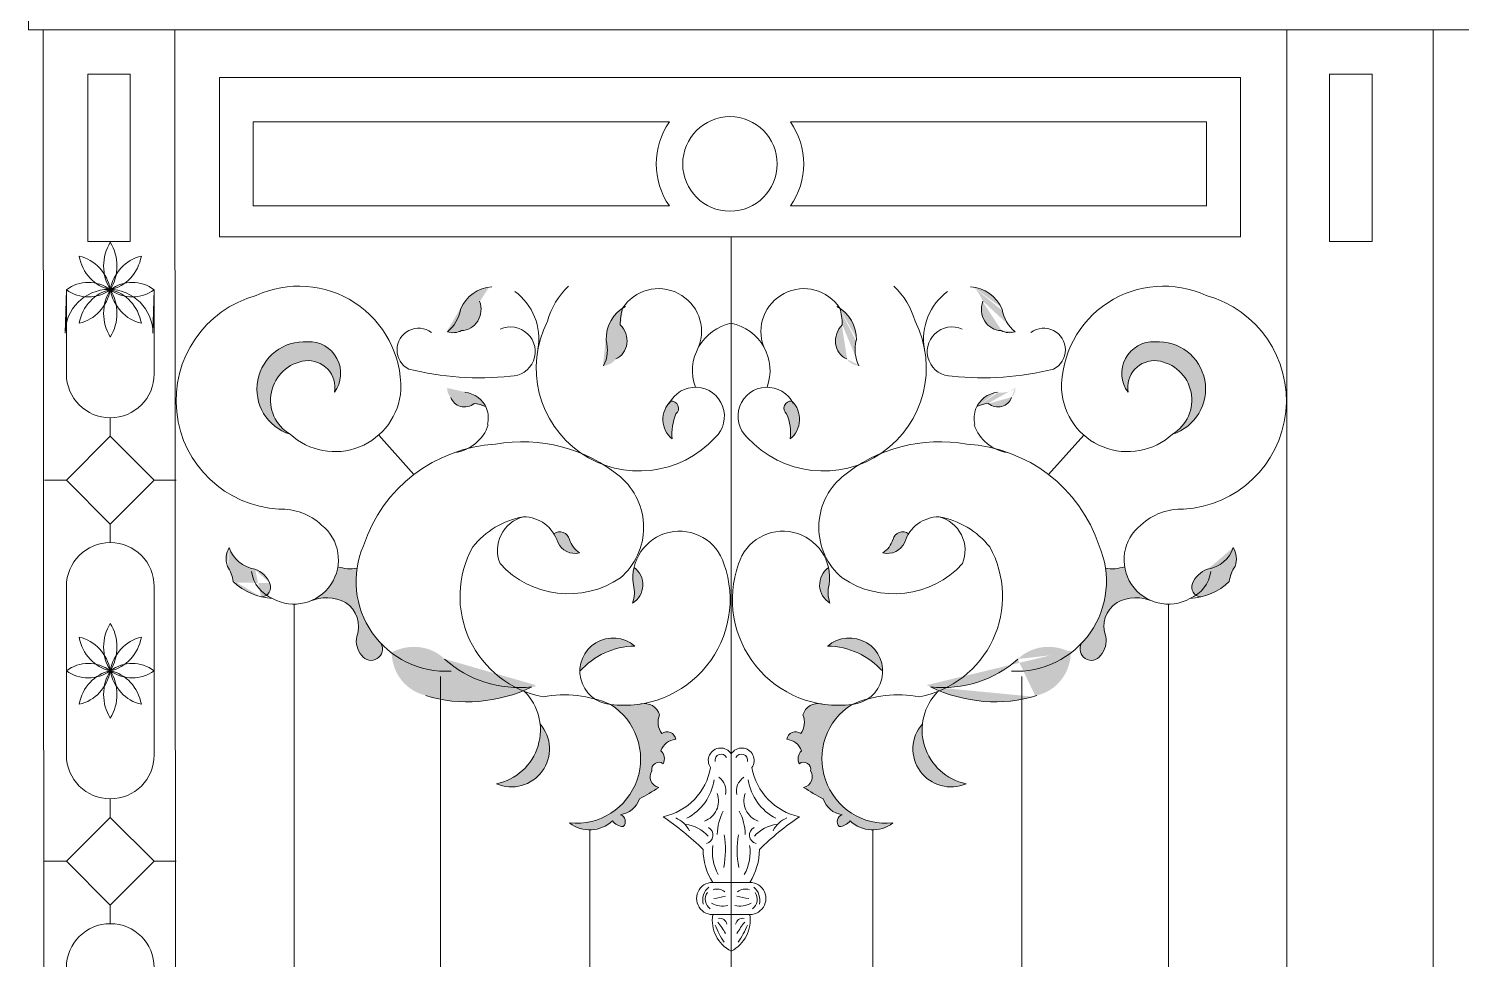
# Model space of a CAD drawing. Header units: inches. Extents: x 16.4 to 39.1, y 11.1 to 26.9.
# Drawn here: x 23.53 to 24.128, y 21.109 to 21.497 of the extents above; entities that cross this region are included whole.
import ezdxf

# ---------------------------------------------------------------- set-up
doc = ezdxf.new("R2010")
doc.units = ezdxf.units.IN
doc.header["$MEASUREMENT"] = 0

msp = doc.modelspace()

# ---------------------------------------------------------------- hatches: boundary and pattern name
at = {"lineweight": 9}
h = msp.add_hatch(color=256, dxfattribs=at)
edge = h.paths.add_edge_path()
edge.add_ellipse((23.70661, 21.37852), major_axis=(0.00305, -0.00767), ratio=0.92634, start_angle=-37.75061, end_angle=6.87371)
edge.add_ellipse((23.7099, 21.38054), major_axis=(0.00347, -0.00871), ratio=0.92634, start_angle=-19.37109, end_angle=88.2081)
edge.add_ellipse((23.74024, 21.37146), major_axis=(0.00964, -0.02421), ratio=0.92634, start_angle=205.72959, end_angle=221.97048, ccw=False)
edge.add_ellipse((23.725, 21.37233), major_axis=(0.00644, -0.01617), ratio=0.92634, start_angle=167.96571, end_angle=222.95137)
edge.add_ellipse((23.69504, 21.38377), major_axis=(0.00603, -0.01515), ratio=0.92634, start_angle=375.87348, end_angle=416.58752, ccw=False)
h = msp.add_hatch(color=256, dxfattribs=at)
edge = h.paths.add_edge_path()
edge.add_ellipse((23.93945, 21.37852), major_axis=(-0.00305, -0.00767), ratio=0.92634, start_angle=353.12629, end_angle=397.75061, ccw=False)
edge.add_ellipse((23.93617, 21.38054), major_axis=(-0.00347, -0.00871), ratio=0.92634, start_angle=271.7919, end_angle=379.37109, ccw=False)
edge.add_ellipse((23.90583, 21.37146), major_axis=(-0.00964, -0.02421), ratio=0.92634, start_angle=138.02952, end_angle=154.27041)
edge.add_ellipse((23.92107, 21.37233), major_axis=(-0.00644, -0.01617), ratio=0.92634, start_angle=137.04863, end_angle=192.03429, ccw=False)
edge.add_ellipse((23.95103, 21.38377), major_axis=(-0.00603, -0.01515), ratio=0.92634, start_angle=-56.58752, end_angle=-15.87348)
h = msp.add_hatch(color=256, dxfattribs=at)
edge = h.paths.add_edge_path()
edge.add_ellipse((23.76836, 21.36442), major_axis=(0.00594, -0.00573), ratio=0.92634, start_angle=-37.75061, end_angle=6.87371)
edge.add_ellipse((23.77052, 21.3676), major_axis=(0.00675, -0.00651), ratio=0.92634, start_angle=-19.37109, end_angle=88.2081)
edge.add_ellipse((23.80191, 21.37183), major_axis=(0.01876, -0.01808), ratio=0.92634, start_angle=205.72959, end_angle=221.97048, ccw=False)
edge.add_ellipse((23.78766, 21.36634), major_axis=(0.01253, -0.01208), ratio=0.92634, start_angle=167.96571, end_angle=222.95137)
edge.add_ellipse((23.75565, 21.36443), major_axis=(0.01174, -0.01132), ratio=0.92634, start_angle=375.87348, end_angle=416.58752, ccw=False)
h = msp.add_hatch(color=256, dxfattribs=at)
edge = h.paths.add_edge_path()
edge.add_ellipse((23.87771, 21.36442), major_axis=(-0.00594, -0.00573), ratio=0.92634, start_angle=353.12629, end_angle=397.75061, ccw=False)
edge.add_ellipse((23.87555, 21.3676), major_axis=(-0.00675, -0.00651), ratio=0.92634, start_angle=271.7919, end_angle=379.37109, ccw=False)
edge.add_ellipse((23.84416, 21.37183), major_axis=(-0.01876, -0.01808), ratio=0.92634, start_angle=138.02952, end_angle=154.27041)
edge.add_ellipse((23.85841, 21.36634), major_axis=(-0.01253, -0.01208), ratio=0.92634, start_angle=137.04863, end_angle=192.03429, ccw=False)
edge.add_ellipse((23.89042, 21.36443), major_axis=(-0.01174, -0.01132), ratio=0.92634, start_angle=-56.58752, end_angle=-15.87348)
for points in [[(23.64536, 21.35863, -0.501542), (23.65753, 21.34551, 0.634412), (23.64635, 21.36656, 0.889055), (23.63903, 21.32801, -0.714869)], [(24.00703, 21.32801, 0.889055), (23.99972, 21.36656, 0.634412), (23.98854, 21.34551, -0.501542), (24.00071, 21.35863, -0.714869)], [(23.79994, 21.33646, 0.752033), (23.79771, 21.34177, 0.444622), (23.79843, 21.32602, -0.128168)], [(23.84613, 21.33646, -0.128168), (23.84764, 21.32602, 0.444622), (23.84836, 21.34177, 0.752033)], [(23.74906, 21.28648, -0.065624), (23.75068, 21.28291, 0.358937), (23.75979, 21.27851, -0.162336), (23.75557, 21.28403, 0.538744)], [(23.8905, 21.28403, -0.162336), (23.88628, 21.27851, 0.358937), (23.89539, 21.28291, -0.065624), (23.897, 21.28648, 0.538744)], [(23.64815, 21.25868, -0.212512), (23.66213, 21.25781, -0.358479), (23.66684, 21.2436, 0.240693), (23.66898, 21.23573, 0.962034), (23.67695, 21.24074, -0.230821), (23.66696, 21.27208, -0.125173), (23.65898, 21.27276, -0.256221)], [(23.78248, 21.27236, 0.093146), (23.78225, 21.26518, -0.144461), (23.78189, 21.25758, 0.539707)], [(23.86417, 21.25758, -0.144461), (23.86382, 21.26518, 0.093146), (23.86359, 21.27236, 0.539707)], [(23.98708, 21.27276, -0.125173), (23.97911, 21.27208, -0.230821), (23.96912, 21.24074, 0.011556), (23.96902, 21.24055, 0.940027), (23.97709, 21.23573, 0.240693), (23.97923, 21.2436, -0.358479), (23.98394, 21.25781, -0.212512), (23.99791, 21.25868, -0.256221)], [(23.78282, 21.23964, 0.642192), (23.75987, 21.22914, -0.20785)], [(23.88619, 21.22914, 0.642192), (23.86325, 21.23964, -0.20785)], [(23.75562, 21.16585, 0.372227), (23.7735, 21.16675, 0.239922), (23.77799, 21.16436, 0.550556), (23.77679, 21.1693, 0.2823), (23.78474, 21.17589, 0.022486), (23.79283, 21.18068, -0.542457), (23.78998, 21.18756, -0.709224), (23.79463, 21.19056, 0.333691), (23.79373, 21.19595, -0.301698), (23.79988, 21.20074, 0.575464), (23.79403, 21.20314, -0.26272), (23.79313, 21.21092, 0.366095), (23.78627, 21.21565, -0.077535), (23.77266, 21.21531, -0.79377)], [(23.87341, 21.21531, -0.077535), (23.8598, 21.21565, 0.366095), (23.85294, 21.21092, -0.26272), (23.85204, 21.20314, 0.575464), (23.84619, 21.20074, -0.301698), (23.85234, 21.19595, 0.333691), (23.85144, 21.19056, -0.709224), (23.85608, 21.18756, -0.542457), (23.85324, 21.18068, 0.022486), (23.86133, 21.17589, 0.2823), (23.86927, 21.1693, 0.550556), (23.86808, 21.16436, 0.239922), (23.87257, 21.16675, 0.372227), (23.89044, 21.16585, -0.79377)], [(23.72509, 21.18223, 0.802898), (23.7433, 21.20716, -0.388891)], [(23.90276, 21.20716, 0.802898), (23.92098, 21.18223, -0.388891)]]:
    msp.add_hatch(color=256, dxfattribs=at).paths.add_polyline_path(points)
h = msp.add_hatch(color=256, dxfattribs=at)
edge = h.paths.add_edge_path()
edge.add_ellipse((23.71015, 21.34745), major_axis=(-0.00447, -0.00365), ratio=0.92634, start_angle=-37.75061, end_angle=6.87371)
edge.add_ellipse((23.71218, 21.34568), major_axis=(-0.00509, -0.00415), ratio=0.92634, start_angle=-19.37109, end_angle=88.2081)
edge.add_ellipse((23.71251, 21.32352), major_axis=(-0.01413, -0.01154), ratio=0.92634, start_angle=205.72959, end_angle=221.97048, ccw=False)
edge.add_ellipse((23.70988, 21.33388), major_axis=(-0.00944, -0.00771), ratio=0.92634, start_angle=167.96571, end_angle=222.95137)
edge.add_ellipse((23.71121, 21.35628), major_axis=(-0.00884, -0.00722), ratio=0.92634, start_angle=375.87348, end_angle=416.58752, ccw=False)
h = msp.add_hatch(color=256, dxfattribs=at)
edge = h.paths.add_edge_path()
edge.add_ellipse((23.93592, 21.34745), major_axis=(0.00447, -0.00365), ratio=0.92634, start_angle=353.12629, end_angle=397.75061, ccw=False)
edge.add_ellipse((23.93388, 21.34568), major_axis=(0.00509, -0.00415), ratio=0.92634, start_angle=271.7919, end_angle=379.37109, ccw=False)
edge.add_ellipse((23.93355, 21.32352), major_axis=(0.01413, -0.01154), ratio=0.92634, start_angle=138.02952, end_angle=154.27041)
edge.add_ellipse((23.93618, 21.33388), major_axis=(0.00944, -0.00771), ratio=0.92634, start_angle=137.04863, end_angle=192.03429, ccw=False)
edge.add_ellipse((23.93486, 21.35628), major_axis=(0.00884, -0.00722), ratio=0.92634, start_angle=-56.58752, end_angle=-15.87348)
h = msp.add_hatch(color=256, dxfattribs=at)
edge = h.paths.add_edge_path()
edge.add_ellipse((23.62184, 21.26331), major_axis=(0.00847, -0.00414), ratio=0.92634, start_angle=43.6598, end_angle=98.45713, ccw=False)
edge.add_ellipse((23.62648, 21.26438), major_axis=(0.00406, -0.00199), ratio=0.92634, start_angle=303.07827, end_angle=406.39701, ccw=False)
edge.add_ellipse((23.6317, 21.28244), major_axis=(0.02197, -0.01073), ratio=0.92634, start_angle=251.51812, end_angle=283.50856, ccw=False)
edge.add_ellipse((23.60122, 21.26599), major_axis=(0.0129, -0.0063), ratio=0.92634, start_angle=30.11912, end_angle=58.47126)
edge.add_ellipse((23.62228, 21.27552), major_axis=(0.00904, -0.00441), ratio=0.92634, start_angle=174.46621, end_angle=223.97094, ccw=False)
edge.add_ellipse((23.62568, 21.28349), major_axis=(0.01143, -0.00558), ratio=0.92634, start_angle=221.20054, end_angle=288.43217)
h = msp.add_hatch(color=256, dxfattribs=at)
edge = h.paths.add_edge_path()
edge.add_ellipse((24.02422, 21.26331), major_axis=(-0.00847, -0.00414), ratio=0.92634, start_angle=261.54287, end_angle=316.3402)
edge.add_ellipse((24.01958, 21.26438), major_axis=(-0.00406, -0.00199), ratio=0.92634, start_angle=-46.39701, end_angle=56.92173)
edge.add_ellipse((24.01437, 21.28244), major_axis=(-0.02197, -0.01073), ratio=0.92634, start_angle=76.49144, end_angle=108.48188)
edge.add_ellipse((24.04485, 21.26599), major_axis=(-0.0129, -0.0063), ratio=0.92634, start_angle=301.52874, end_angle=329.88088, ccw=False)
edge.add_ellipse((24.02379, 21.27552), major_axis=(-0.00904, -0.00441), ratio=0.92634, start_angle=136.02906, end_angle=185.53379)
edge.add_ellipse((24.02039, 21.28349), major_axis=(-0.01143, -0.00558), ratio=0.92634, start_angle=71.56783, end_angle=138.79946, ccw=False)
h = msp.add_hatch(color=256, dxfattribs=at)
edge = h.paths.add_edge_path()
edge.add_ellipse((23.73861, 21.27289), major_axis=(0.03475, 0.03898), ratio=0.92634, start_angle=179.45066, end_angle=225.39779, ccw=False)
edge.add_ellipse((23.68926, 21.21941), major_axis=(0.01368, 0.01534), ratio=0.92634, start_angle=-2.353, end_angle=67.31654)
edge.add_ellipse((23.70169, 21.23894), major_axis=(0.01406, 0.01577), ratio=0.92634, start_angle=134.92955, end_angle=206.52284)
edge.add_ellipse((23.71752, 21.27718), major_axis=(0.0418, 0.04689), ratio=0.92634, start_angle=202.61493, end_angle=245.70773)
h = msp.add_hatch(color=256, dxfattribs=at)
edge = h.paths.add_edge_path()
edge.add_ellipse((23.90746, 21.27289), major_axis=(-0.03475, 0.03898), ratio=0.92634, start_angle=134.60221, end_angle=180.54934)
edge.add_ellipse((23.95681, 21.21941), major_axis=(-0.01368, 0.01534), ratio=0.92634, start_angle=292.68346, end_angle=362.353, ccw=False)
edge.add_ellipse((23.94438, 21.23894), major_axis=(-0.01406, 0.01577), ratio=0.92634, start_angle=153.47716, end_angle=225.07045, ccw=False)
edge.add_ellipse((23.92855, 21.27718), major_axis=(-0.0418, 0.04689), ratio=0.92634, start_angle=114.29227, end_angle=157.38507, ccw=False)

# ---------------------------------------------------------------- linework, layer by layer
for p, q in [((23.53002, 21.51032), (23.53002, 21.49674)), ((23.53002, 21.49674), (24.12115, 21.49674)), ((23.53611, 21.49674), (24.12115, 21.49674)), ((23.53611, 21.49674), (23.53663, 20.64696)), ((23.82251, 21.49674), (23.53611, 21.49674)), ((23.59099, 21.49674), (23.59151, 20.64696)), ((23.82251, 21.49674), (24.10892, 21.49674)), ((24.05469, 21.49674), (24.05469, 20.64696)), ((24.1158, 21.49674), (24.1158, 20.64696)), ((24.7062, 21.49674), (24.12115, 21.49674)), ((24.71229, 21.49674), (24.12115, 21.49674)), ((23.57241, 21.47817), (23.55468, 21.47817)), ((23.55468, 21.47817), (23.55468, 21.40835)), ((23.57241, 21.40835), (23.57241, 21.47817)), ((23.82251, 21.47676), (23.60956, 21.47676)), ((23.60956, 21.47676), (23.60956, 21.41031)), ((23.82251, 21.47676), (24.03546, 21.47676)), ((24.03546, 21.47676), (24.03546, 21.41031)), ((24.07261, 21.40835), (24.07261, 21.47817)), ((24.07261, 21.47817), (24.09035, 21.47817)), ((24.09035, 21.47817), (24.09035, 21.40835)), ((23.79726, 21.4583), (23.62372, 21.4583)), ((23.62372, 21.4583), (23.62372, 21.42323)), ((23.84777, 21.4583), (24.0213, 21.4583)), ((24.0213, 21.4583), (24.0213, 21.42323)), ((23.62372, 21.42323), (23.79726, 21.42323)), ((24.0213, 21.42323), (23.84777, 21.42323)), ((23.60956, 21.41031), (23.82251, 21.41031)), ((24.03546, 21.41031), (23.82251, 21.41031)), ((23.82303, 21.41031), (23.82303, 20.64696)), ((23.55468, 21.40835), (23.57241, 21.40835)), ((24.09035, 21.40835), (24.07261, 21.40835)), ((23.54524, 21.37011), (23.54576, 21.3883)), ((23.54576, 21.3883), (23.54576, 21.35316)), ((23.58238, 21.3883), (23.58186, 21.37011)), ((23.58238, 21.35316), (23.58238, 21.3883)), ((23.56407, 21.32713), (23.56407, 21.33485)), ((23.54576, 21.30882), (23.56407, 21.32713)), ((23.56407, 21.32713), (23.58238, 21.30882)), ((23.69068, 21.31116), (23.67604, 21.32767)), ((23.95539, 21.31116), (23.97003, 21.32767)), ((23.54576, 21.30882), (23.53663, 21.30882)), ((23.56407, 21.29051), (23.54576, 21.30882)), ((23.58238, 21.30882), (23.56407, 21.29051)), ((23.58238, 21.30882), (23.59151, 21.30882)), ((23.56407, 21.29051), (23.56407, 21.28279)), ((23.54576, 21.26448), (23.54576, 21.22934)), ((23.58238, 21.22934), (23.58238, 21.26448)), ((23.64074, 21.25713), (23.64074, 20.69791)), ((24.00533, 21.25713), (24.00533, 20.69791)), ((23.54576, 21.22934), (23.54576, 21.1942)), ((23.58238, 21.1942), (23.58238, 21.22934)), ((23.70184, 21.22691), (23.70184, 20.78641)), ((23.94422, 21.22691), (23.94422, 20.78641)), ((23.56407, 21.16817), (23.56407, 21.17589)), ((23.56407, 21.16817), (23.56407, 21.17589)), ((23.54576, 21.14986), (23.56407, 21.16817)), ((23.56407, 21.16817), (23.58238, 21.14986)), ((23.76404, 21.16296), (23.76404, 20.81943)), ((23.88203, 21.16296), (23.88203, 20.81943)), ((23.54576, 21.14986), (23.53663, 21.14986)), ((23.56407, 21.13155), (23.54576, 21.14986)), ((23.58238, 21.14986), (23.56407, 21.13155)), ((23.58238, 21.14986), (23.59151, 21.14986)), ((23.81623, 21.14099), (23.82303, 21.14099)), ((23.82983, 21.14099), (23.82303, 21.14099)), ((23.56407, 21.13155), (23.56407, 21.12383)), ((23.81623, 21.1277), (23.82303, 21.1277)), ((23.82983, 21.1277), (23.82303, 21.1277))]:
    msp.add_line(p, q, dxfattribs=at)
for centre, radius, start, end in [((23.82251, 21.44077), 0.03075, 145.22979, 214.77021), ((23.82251, 21.44077), 0.01971, 90, 270), ((23.82251, 21.44077), 0.01971, 270, 90), ((23.82251, 21.44077), 0.03075, 325.22979, 34.77021), ((23.56355, 21.37011), 0.01831, 0, 180), ((23.63689, 21.34209), 0.04538, 105.2915, 266.81748), ((23.64275, 21.34726), 0.04252, 358.95131, 114.7975), ((23.77787, 21.36616), 0.03275, 133.86013, 164.15899), ((23.79276, 21.37084), 0.01789, 338.85068, 147.05765), ((23.85331, 21.37084), 0.01789, 32.94235, 201.14932), ((23.8682, 21.36616), 0.03275, 15.84101, 46.13987), ((24.00331, 21.34726), 0.04252, 65.2025, 181.04869), ((24.00918, 21.34209), 0.04538, 273.18252, 74.7085), ((23.78464, 21.35561), 0.04295, 153.01513, 317.56409), ((23.82713, 21.35449), 0.02027, 101.65794, 199.85845), ((23.81894, 21.35449), 0.02027, 340.14155, 78.34206), ((23.86143, 21.35561), 0.04295, 222.43591, 26.98487), ((23.69269, 21.3632), 0.00903, 53.86775, 242.90041), ((23.73101, 21.36247), 0.01028, 269.53077, 114.90708), ((23.91505, 21.36247), 0.01028, 65.09292, 270.46923), ((23.95337, 21.3632), 0.00903, 297.09959, 126.13225), ((23.64496, 21.34685), 0.01975, 85.98053, 252.53598), ((23.64698, 21.3534), 0.01317, 323.19212, 92.75833), ((23.99909, 21.3534), 0.01317, 87.24167, 216.80788), ((24.00111, 21.34685), 0.01975, 287.46402, 94.01947), ((23.64743, 21.34224), 0.01652, 97.20875, 239.44792), ((23.64655, 21.34753), 0.01116, 349.55619, 96.0989), ((23.7181, 21.47307), 0.12155, 255.94637, 276.05898), ((23.92797, 21.47307), 0.12155, 263.94102, 284.05363), ((23.99952, 21.34753), 0.01116, 83.9011, 190.44381), ((23.99863, 21.34224), 0.01652, 300.55208, 82.79125), ((23.56407, 21.35316), 0.01831, 180, 0), ((23.65773, 21.34832), 0.0276, 227.37075, 356.18967), ((23.80807, 21.33549), 0.01212, 313.03907, 154.1688), ((23.838, 21.33549), 0.01212, 25.8312, 226.96093), ((23.98834, 21.34832), 0.0276, 183.81033, 312.62925), ((23.80517, 21.33422), 0.01062, 134.67707, 230.56101), ((23.79806, 21.33879), 0.003, 308.94302, 96.72045), ((23.84801, 21.33879), 0.003, 83.27955, 231.05698), ((23.8409, 21.33422), 0.01062, 309.43899, 45.32293), ((23.81922, 21.32834), 0.02092, 157.1492, 186.36378), ((23.82685, 21.32834), 0.02092, 353.63622, 22.8508), ((23.72828, 21.26217), 0.06175, 93.26616, 161.75661), ((23.73615, 21.26107), 0.06378, 50.39277, 100.28995), ((23.90992, 21.26107), 0.06378, 79.71005, 129.60723), ((23.91779, 21.26217), 0.06175, 18.24339, 86.73384), ((23.75876, 21.28914), 0.02774, 310.59957, 49.40043), ((23.88731, 21.28914), 0.02774, 130.59957, 229.40043), ((23.63516, 21.27184), 0.02495, 47.02027, 91.81717), ((24.01091, 21.27184), 0.02495, 88.18283, 132.97973), ((23.64074, 21.2756), 0.01847, 240.82398, 51.73927), ((23.74241, 21.25932), 0.03477, 100.04739, 141.44203), ((23.73998, 21.27955), 0.01447, 104.57618, 202.51908), ((23.73634, 21.27858), 0.01497, 16.80922, 90), ((23.90972, 21.27858), 0.01497, 90, 163.19078), ((23.90366, 21.25932), 0.03477, 38.55797, 79.95261), ((23.90608, 21.27955), 0.01447, 337.48092, 75.42382), ((24.00533, 21.2756), 0.01847, 128.26073, 299.17602), ((23.75151, 21.28311), 0.00416, 12.77723, 126.03048), ((23.76596, 21.2876), 0.01098, 198.92388, 235.8069), ((23.80145, 21.26815), 0.01942, 17.18138, 188.79315), ((23.84462, 21.26815), 0.01942, 351.20685, 162.81862), ((23.88011, 21.2876), 0.01098, 304.1931, 341.07612), ((23.89456, 21.28311), 0.00416, 53.96952, 167.22277), ((23.56407, 21.26448), 0.01831, 0, 180), ((23.70408, 21.26665), 0.03752, 156.67525, 273.18747), ((23.75254, 21.26036), 0.04264, 151.0611, 259.17825), ((23.7579, 21.28624), 0.00796, 204.72532, 283.70499), ((23.88816, 21.28624), 0.00796, 256.29501, 335.27468), ((23.89353, 21.26036), 0.04264, 280.82175, 28.9389), ((23.94198, 21.26665), 0.03752, 266.81253, 23.32475), ((23.66432, 21.28809), 0.01624, 250.83079, 279.36999), ((23.75515, 21.30009), 0.03865, 222.42567, 304.09041), ((23.77839, 21.2591), 0.04417, 262.54384, 19.56402), ((23.77734, 21.26516), 0.00884, 301.01097, 54.43515), ((23.86768, 21.2591), 0.04417, 160.43598, 277.45616), ((23.86873, 21.26516), 0.00884, 125.56485, 238.98903), ((23.89092, 21.30009), 0.03865, 235.90959, 317.57433), ((23.98175, 21.28809), 0.01624, 260.63001, 289.16921), ((23.6374, 21.27289), 0.01457, 188.25104, 247.10117), ((24.00866, 21.27289), 0.01457, 292.89883, 351.74896), ((23.65416, 21.24255), 0.01721, 62.44539, 113.79436), ((23.76919, 21.26199), 0.01345, 340.88023, 13.76078), ((23.87688, 21.26199), 0.01345, 166.23922, 199.11977), ((23.9919, 21.24255), 0.01721, 66.20564, 117.55461), ((23.65584, 21.24784), 0.01179, 338.88576, 57.77251), ((23.99023, 21.24784), 0.01179, 122.22749, 201.11424), ((23.67561, 21.24176), 0.00896, 168.15286, 222.28605), ((23.77375, 21.22914), 0.01387, 49.16699, 265.49278), ((23.87232, 21.22914), 0.01387, 274.50722, 130.83301), ((23.97046, 21.24176), 0.00896, 317.71395, 11.84714), ((23.67287, 21.23839), 0.00471, 214.38218, 29.948), ((23.78343, 21.20798), 0.03166, 91.10002, 138.06697), ((23.86264, 21.20798), 0.03166, 41.93303, 88.89998), ((23.9732, 21.23839), 0.00471, 150.052, 325.61782), ((23.72059, 21.20463), 0.02285, 281.34748, 44.7308), ((23.75345, 21.17114), 0.04816, 66.49261, 100.66364), ((23.89262, 21.17114), 0.04816, 79.33636, 113.50739), ((23.92548, 21.20463), 0.02285, 135.2692, 258.65252), ((23.75838, 21.19256), 0.02686, 264.11486, 57.88087), ((23.78691, 21.20922), 0.00645, 15.25257, 103.70291), ((23.85916, 21.20922), 0.00645, 76.29709, 164.74743), ((23.88769, 21.19256), 0.02686, 122.11913, 275.88514), ((23.73144, 21.19671), 0.01581, 246.32691, 41.3706), ((23.80048, 21.20783), 0.00797, 157.14907, 216.02954), ((23.84559, 21.20783), 0.00797, 323.97046, 22.85093), ((23.91463, 21.19671), 0.01581, 138.6294, 293.67309), ((23.80041, 21.19372), 0.00704, 94.36473, 161.51857), ((23.79626, 21.20024), 0.00365, 7.87743, 127.55299), ((23.84981, 21.20024), 0.00365, 52.44701, 172.12257), ((23.84566, 21.19372), 0.00704, 18.48143, 85.63527), ((23.56407, 21.1942), 0.01831, 180, 0), ((23.79059, 21.19266), 0.00455, 332.56362, 46.37726), ((23.81863, 21.19194), 0.00516, 31.38031, 215.86795), ((23.81877, 21.19203), 0.00252, 25.13929, 193.7185), ((23.82744, 21.19194), 0.00516, 324.13205, 148.61969), ((23.8273, 21.19203), 0.00252, 346.2815, 154.86071), ((23.85548, 21.19266), 0.00455, 133.62274, 207.43638), ((23.79283, 21.18825), 0.00293, 52.11013, 193.49084), ((23.78921, 21.19351), 0.02565, 282.19883, 349.684), ((23.85686, 21.19351), 0.02565, 190.316, 257.80117), ((23.85324, 21.18825), 0.00293, 346.50916, 127.88987), ((23.79365, 21.18505), 0.00445, 145.50931, 259.42103), ((23.79435, 21.18709), 0.02181, 297.70242, 351.28317), ((23.814, 21.17926), 0.00683, 346.44093, 55.65653), ((23.83207, 21.17926), 0.00683, 124.34347, 193.55907), ((23.85172, 21.18709), 0.02181, 188.71683, 242.29758), ((23.85242, 21.18505), 0.00445, 280.57897, 34.49069), ((23.7754, 21.17907), 0.00987, 278.13979, 341.19736), ((23.73554, 21.26822), 0.10463, 298.04755, 303.20017), ((23.80894, 21.17495), 0.00879, 289.41371, 20.8321), ((23.83712, 21.17495), 0.00879, 159.1679, 250.58629), ((23.91053, 21.26822), 0.10463, 236.79983, 241.95245), ((23.87067, 21.17907), 0.00987, 198.80264, 261.86021), ((23.84124, 21.16009), 0.0241, 153.52661, 177.61438), ((23.80483, 21.16009), 0.0241, 2.38562, 26.47339), ((23.76404, 21.17664), 0.01368, 232.0556, 313.72209), ((23.7781, 21.16997), 0.00561, 214.97005, 268.936), ((23.77583, 21.16645), 0.00301, 315.97042, 71.31143), ((23.72463, 21.06593), 0.12413, 45.72025, 55.67111), ((23.79517, 21.15709), 0.01181, 27.95072, 66.43195), ((23.8019, 21.14976), 0.01566, 42.79698, 82.06713), ((23.8119, 21.16077), 0.00352, 283.16639, 62.27667), ((23.83417, 21.16077), 0.00352, 117.72333, 256.83361), ((23.84416, 21.14976), 0.01566, 97.93287, 137.20302), ((23.92144, 21.06593), 0.12413, 124.32889, 134.27975), ((23.8509, 21.15709), 0.01181, 113.56805, 152.04928), ((23.87024, 21.16645), 0.00301, 108.68857, 224.02958), ((23.86797, 21.16997), 0.00561, 271.064, 325.02995), ((23.88203, 21.17664), 0.01368, 226.27791, 307.9444), ((23.78103, 21.15454), 0.03957, 349.49294, 9.33751), ((23.86504, 21.15454), 0.03957, 170.66249, 190.50706), ((23.83689, 21.1548), 0.0256, 180, 212.46318), ((23.8345, 21.15377), 0.01935, 171.88307, 208.97035), ((23.81156, 21.15377), 0.01935, 331.02965, 8.11693), ((23.80918, 21.1548), 0.0256, 327.53682, 0), ((23.81529, 21.13435), 0.00671, 81.91518, 278.08482), ((23.83078, 21.13435), 0.00671, 261.91518, 98.08482), ((23.81821, 21.13365), 0.0071, 129.75089, 193.35943), ((23.81708, 21.13403), 0.00488, 144.25823, 234.29768), ((23.81717, 21.13318), 0.0051, 51.3114, 109.24382), ((23.81456, 21.15309), 0.01875, 273.68641, 288.92065), ((23.83151, 21.15309), 0.01875, 251.07935, 266.31359), ((23.8289, 21.13318), 0.0051, 70.75618, 128.6886), ((23.82899, 21.13403), 0.00488, 305.70232, 35.74177), ((23.82786, 21.13365), 0.0071, 346.64057, 50.24911), ((23.81931, 21.13975), 0.0086, 238.26236, 285.48874), ((23.82676, 21.13975), 0.0086, 254.51126, 301.73764), ((23.56407, 21.10552), 0.01831, 0, 180), ((23.82963, 21.12532), 0.01452, 170.81798, 243.00293), ((23.85091, 21.13703), 0.03724, 201.72134, 214.10204), ((23.78503, 21.09912), 0.04116, 30.1134, 38.07305), ((23.81827, 21.12311), 0.00298, 10.81458, 100.78338), ((23.81644, 21.12532), 0.01452, 296.99707, 9.18202), ((23.8278, 21.12311), 0.00298, 79.21662, 169.18542), ((23.86104, 21.09912), 0.04116, 141.92695, 149.8866), ((23.79515, 21.13703), 0.03724, 325.89796, 338.27866)]:
    msp.add_arc(centre, radius, start, end, dxfattribs=at)
for centre, major_axis, start_param, end_param in [((23.57773, 21.39818), (0, 0.01775), 0.98032, 2.161272), ((23.55041, 21.39818), (0, 0.01775), 4.121913, 5.302865), ((23.56725, 21.40571), (0, 0.01775), 1.765718, 2.946671), ((23.54794, 21.38486), (0, 0.01775), -1.375874, -0.194922), ((23.56088, 21.40571), (0, 0.01775), 3.336515, 4.517467), ((23.5802, 21.38486), (0, 0.01775), 0.194922, 1.375874), ((23.55491, 21.37355), (0, 0.01775), -0.590476, 0.590476), ((23.57322, 21.37355), (0, 0.01775), -0.590476, 0.590476), ((23.55491, 21.40304), (0, 0.01775), 2.551117, 3.732069), ((23.54794, 21.39174), (0, 0.01775), 3.336515, 4.517467), ((23.56725, 21.37088), (0, 0.01775), 0.194922, 1.375874), ((23.57773, 21.37842), (0, 0.01775), 0.98032, 2.161272), ((23.57322, 21.40304), (0, 0.01775), 2.551117, 3.732069), ((23.55041, 21.37842), (0, 0.01775), 4.121913, 5.302865), ((23.5802, 21.39174), (0, 0.01775), 1.765718, 2.946671), ((23.56088, 21.37088), (0, 0.01775), -1.375874, -0.194922), ((23.725, 21.37233), (-0.00644, 0.01617), -0.296625, 0.749643), ((23.7213, 21.36901), (-0.0085, 0.02133), 4.116126, 5.313844), ((23.69504, 21.38377), (-0.00603, 0.01515), 3.418637, 4.129231), ((23.78766, 21.36634), (-0.01253, 0.01208), -0.296625, 0.749643), ((23.84416, 21.37183), (0.01876, 0.01808), -0.732523, -0.449066), ((23.93617, 21.38054), (0.00347, 0.00871), 1.602071, 3.479682), ((23.87555, 21.3676), (0.00675, 0.00651), 1.602071, 3.479682), ((23.75565, 21.36443), (-0.01174, 0.01132), 3.418637, 4.129231), ((23.93945, 21.37852), (0.00305, 0.00767), 3.021624, 3.800465), ((23.70988, 21.33388), (0.00944, 0.00771), -0.296625, 0.749643), ((23.93388, 21.34568), (-0.00509, 0.00415), 1.602071, 3.479682), ((23.70988, 21.33388), (0.00944, 0.00771), -0.882674, -0.296625), ((23.93355, 21.32352), (-0.01413, 0.01154), -0.732523, -0.449066), ((23.70689, 21.33564), (0.01245, 0.01017), 4.116126, 5.313844), ((23.62228, 21.27552), (-0.00904, 0.00441), -0.096583, 0.767438), ((23.62568, 21.28349), (-0.01143, 0.00558), 0.719085, 1.892498), ((23.60122, 21.26599), (-0.0129, 0.0063), 3.66727, 4.162109), ((23.62184, 21.26331), (-0.00847, 0.00414), 3.9036, 4.859994), ((23.62648, 21.26438), (-0.00406, 0.00199), 2.148121, 3.951373), ((24.01437, 21.28244), (0.02197, 0.01073), 4.285891, 5.034959), ((23.57773, 21.23922), (0, 0.01775), 0.98032, 2.161272), ((23.55041, 21.23922), (0, 0.01775), 4.121913, 5.302865), ((23.56725, 21.24675), (0, 0.01775), 1.765718, 2.946671), ((23.54794, 21.2259), (0, 0.01775), -1.375874, -0.194922), ((23.56088, 21.24675), (0, 0.01775), 3.336515, 4.517467), ((23.5802, 21.2259), (0, 0.01775), 0.194922, 1.375874), ((23.55491, 21.2146), (0, 0.01775), -0.590476, 0.590476), ((23.57322, 21.2146), (0, 0.01775), -0.590476, 0.590476), ((23.90746, 21.27289), (-0.03475, 0.03898), 2.349252, 3.15118), ((23.55491, 21.24409), (0, 0.01775), 2.551117, 3.732069), ((23.54794, 21.23278), (0, 0.01775), 3.336515, 4.517467), ((23.56725, 21.21193), (0, 0.01775), 0.194922, 1.375874), ((23.57773, 21.21946), (0, 0.01775), 0.98032, 2.161272), ((23.57322, 21.24409), (0, 0.01775), 2.551117, 3.732069), ((23.55041, 21.21946), (0, 0.01775), 4.121913, 5.302865), ((23.5802, 21.23278), (0, 0.01775), 1.765718, 2.946671), ((23.56088, 21.21193), (0, 0.01775), -1.375874, -0.194922), ((23.92855, 21.27718), (-0.0418, 0.04689), 1.994776, 2.746888)]:
    msp.add_ellipse(centre, major_axis=major_axis, ratio=0.92634, start_param=start_param, end_param=end_param, dxfattribs=at)
at = {"lineweight": 9, "extrusion": (0, 0, -1)}
for centre, major_axis, start_param, end_param in [((23.92477, 21.36901), (0.0085, 0.02133), 4.116126, 5.313844), ((23.92107, 21.37233), (0.00644, 0.01617), -0.296625, 0.749643), ((23.7099, 21.38054), (-0.00347, 0.00871), 1.602071, 3.479682), ((23.80191, 21.37183), (-0.01876, 0.01808), -0.732523, -0.449066), ((23.85841, 21.36634), (0.01253, 0.01208), -0.296625, 0.749643), ((23.95103, 21.38377), (0.00603, 0.01515), 3.418637, 4.129231), ((23.77052, 21.3676), (-0.00675, 0.00651), 1.602071, 3.479682), ((23.70661, 21.37852), (-0.00305, 0.00767), 3.021624, 3.800465), ((23.89042, 21.36443), (0.01174, 0.01132), 3.418637, 4.129231), ((23.71218, 21.34568), (0.00509, 0.00415), 1.602071, 3.479682), ((23.93618, 21.33388), (-0.00944, 0.00771), -0.296625, 0.749643), ((23.71251, 21.32352), (0.01413, 0.01154), -0.732523, -0.449066), ((23.93618, 21.33388), (-0.00944, 0.00771), -0.882674, -0.296625), ((23.93918, 21.33564), (-0.01245, 0.01017), 4.116126, 5.313844), ((24.02039, 21.28349), (0.01143, 0.00558), 0.719085, 1.892498), ((24.02379, 21.27552), (0.00904, 0.00441), -0.096583, 0.767438), ((24.02422, 21.26331), (0.00847, 0.00414), 3.9036, 4.859994), ((24.04485, 21.26599), (0.0129, 0.0063), 3.66727, 4.162109), ((23.6317, 21.28244), (-0.02197, 0.01073), 4.285891, 5.034959), ((24.01958, 21.26438), (0.00406, 0.00199), 2.148121, 3.951373), ((23.73861, 21.27289), (0.03475, 0.03898), 2.349252, 3.15118), ((23.71752, 21.27718), (0.0418, 0.04689), 1.994776, 2.746888)]:
    msp.add_ellipse(centre, major_axis=major_axis, ratio=0.92634, start_param=start_param, end_param=end_param, dxfattribs=at)

doc.saveas('drawing.dxf')
